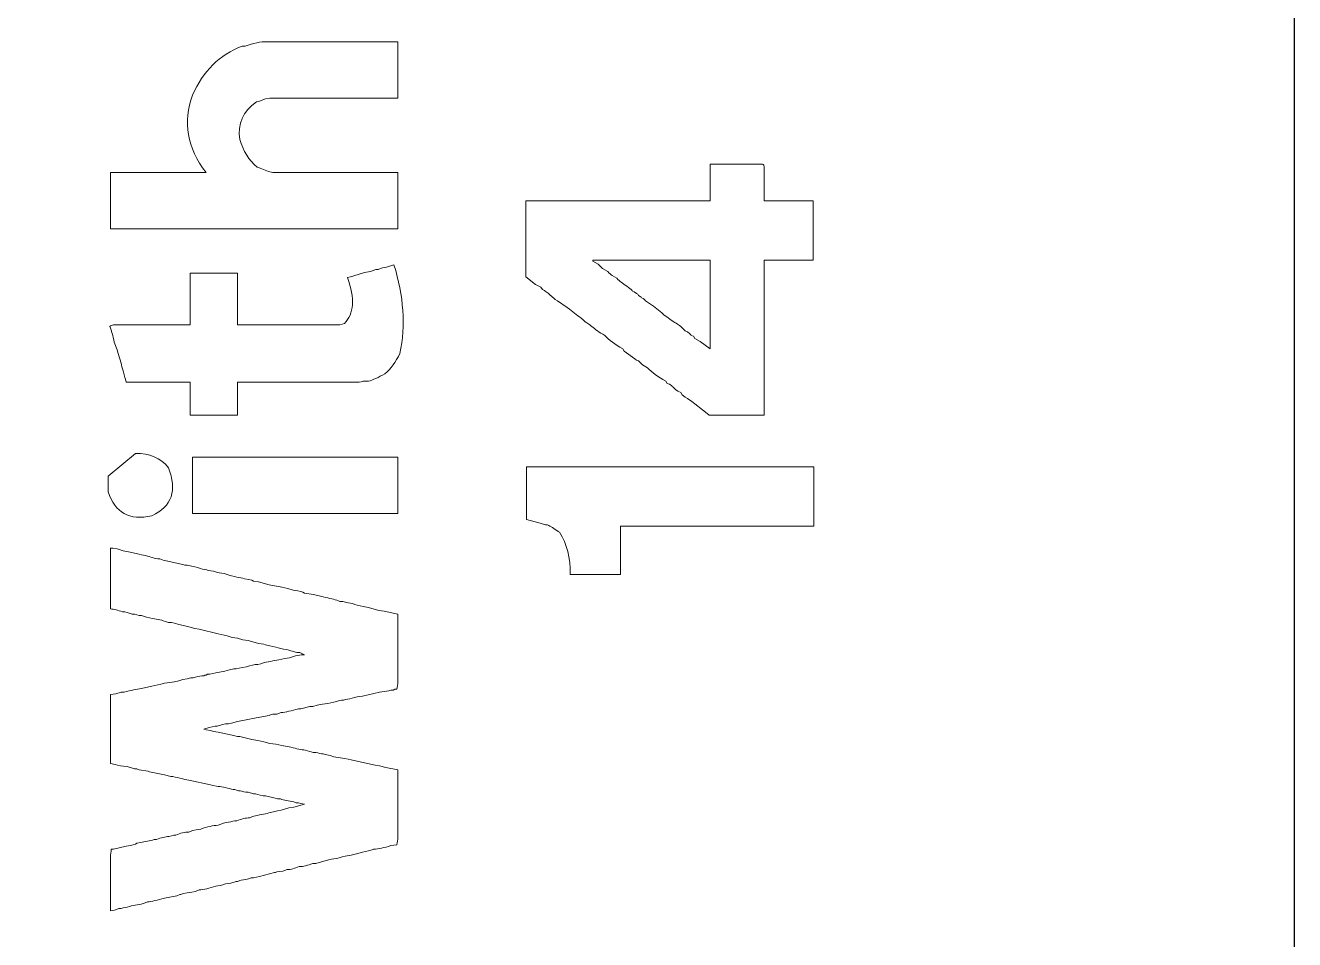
# Model space of a CAD drawing. Header units: millimetres. Extents: x 20 to 320, y 25 to 75.
# Drawn here: x 271.18 to 280, y 35.76 to 42.11 of the extents above; entities that cross this region are included whole.
import ezdxf

# ---------------------------------------------------------------- set-up
doc = ezdxf.new("R2010")
doc.units = ezdxf.units.MM
doc.layers.get('0').update_dxf_attribs({"lineweight": 25, "true_color": 0x000000})

msp = doc.modelspace()

# ---------------------------------------------------------------- linework, layer by layer
at = {"color": 1, "true_color": 0xff0000}
msp.add_line((280, 27.0871), (280, 68.4662), dxfattribs=at)
at = {"color": 3, "lineweight": 0, "true_color": 0x00ff00}
for p, q in [((272.6892, 41.9657), (272.7102, 41.9657)), ((272.8668, 41.997), (273.77, 41.997)), ((273.77, 41.997), (273.77, 41.9081)), ((273.77, 41.9081), (273.77, 41.8874)), ((273.77, 41.8874), (273.77, 41.8611)), ((273.77, 41.8611), (273.77, 41.7934)), ((273.77, 41.7934), (273.77, 41.7724)), ((273.77, 41.7724), (273.77, 41.6837)), ((273.77, 41.6837), (273.77, 41.6681)), ((273.77, 41.6681), (273.77, 41.6054)), ((272.8825, 41.6054), (272.8511, 41.6001)), ((272.9188, 41.6054), (272.8825, 41.6054)), ((272.9345, 41.6054), (272.9188, 41.6054)), ((272.9501, 41.6054), (272.9345, 41.6054)), ((272.9658, 41.6054), (272.9501, 41.6054)), ((273.0024, 41.6054), (272.9658, 41.6054)), ((273.0181, 41.6054), (273.0024, 41.6054)), ((273.0391, 41.6054), (273.0181, 41.6054)), ((273.0964, 41.6054), (273.0391, 41.6054)), ((273.1538, 41.6054), (273.0964, 41.6054)), ((273.1801, 41.6054), (273.1538, 41.6054)), ((273.1957, 41.6054), (273.1801, 41.6054)), ((273.2164, 41.6054), (273.1957, 41.6054)), ((273.2321, 41.6054), (273.2164, 41.6054)), ((273.2634, 41.6054), (273.2321, 41.6054)), ((273.368, 41.6054), (273.2634, 41.6054)), ((273.3837, 41.6054), (273.368, 41.6054)), ((273.415, 41.6054), (273.3837, 41.6054)), ((273.441, 41.6054), (273.415, 41.6054)), ((273.509, 41.6054), (273.441, 41.6054)), ((273.5247, 41.6054), (273.509, 41.6054)), ((273.5404, 41.6054), (273.5247, 41.6054)), ((273.7023, 41.6054), (273.5404, 41.6054)), ((273.718, 41.6054), (273.7023, 41.6054)), ((273.7336, 41.6054), (273.718, 41.6054)), ((273.77, 41.6054), (273.7336, 41.6054)), ((271.7753, 41.0255), (271.7753, 41.0882)), ((271.7753, 41.0882), (272.4385, 41.0882)), ((272.7935, 41.1248), (272.8145, 41.1195)), ((272.9031, 41.0882), (273.77, 41.0882)), ((273.77, 41.0882), (273.77, 40.9995)), ((275.9393, 41.0838), (275.9393, 41.1465)), ((275.9393, 41.1465), (276.3049, 41.1465)), ((275.9393, 41.0681), (275.9393, 41.0838)), ((276.3152, 41.1308), (276.3152, 41.0735)), ((271.7753, 41.0099), (271.7753, 41.0255)), ((271.7753, 40.9212), (271.7753, 41.0099)), ((273.77, 40.9995), (273.77, 40.9785)), ((275.9393, 40.9795), (275.9393, 41.0681)), ((276.3152, 41.0735), (276.3152, 41.0471)), ((276.3152, 41.0471), (276.3152, 41.0315)), ((276.3152, 41.0315), (276.3152, 41.0108)), ((276.3152, 41.0108), (276.3152, 40.9951)), ((276.3152, 40.9951), (276.3152, 40.8905)), ((271.7753, 40.9002), (271.7753, 40.9212)), ((273.77, 40.9785), (273.77, 40.9525)), ((273.77, 40.9525), (273.77, 40.8846)), ((275.9393, 40.9585), (275.9393, 40.9795)), ((275.9393, 40.8905), (275.9393, 40.9585)), ((271.7753, 40.8326), (271.7753, 40.9002)), ((271.7753, 40.8062), (271.7753, 40.8326)), ((273.77, 40.8846), (273.77, 40.8639)), ((273.77, 40.8639), (273.77, 40.7749)), ((274.6598, 40.8278), (274.6598, 40.8905)), ((274.6598, 40.8905), (275.9393, 40.8905)), ((274.6598, 40.8122), (274.6598, 40.8278)), ((276.3152, 40.8905), (276.6548, 40.8905)), ((276.6548, 40.8905), (276.6548, 40.8228)), ((276.6548, 40.8228), (276.6548, 40.8018)), ((271.7753, 40.7856), (271.7753, 40.8062)), ((271.7753, 40.6966), (271.7753, 40.7856)), ((273.77, 40.7749), (273.77, 40.7592)), ((273.77, 40.7592), (273.77, 40.6966)), ((274.6598, 40.7235), (274.6598, 40.8122)), ((276.6548, 40.8018), (276.6548, 40.7079)), ((271.838, 40.6966), (271.7753, 40.6966)), ((271.8536, 40.6966), (271.838, 40.6966)), ((271.9423, 40.6966), (271.8536, 40.6966)), ((271.9633, 40.6966), (271.9423, 40.6966)), ((271.9843, 40.6966), (271.9633, 40.6966)), ((272.005, 40.6966), (271.9843, 40.6966)), ((272.0259, 40.6966), (272.005, 40.6966)), ((272.0836, 40.6966), (272.0259, 40.6966)), ((272.1776, 40.6966), (272.0836, 40.6966)), ((272.1982, 40.6966), (272.1776, 40.6966)), ((272.2296, 40.6966), (272.1982, 40.6966)), ((272.2559, 40.6966), (272.2296, 40.6966)), ((272.2872, 40.6966), (272.2559, 40.6966)), ((272.3236, 40.6966), (272.2872, 40.6966)), ((272.3549, 40.6966), (272.3236, 40.6966)), ((272.3915, 40.6966), (272.3549, 40.6966)), ((272.5535, 40.6966), (272.3915, 40.6966)), ((272.5692, 40.6966), (272.5535, 40.6966)), ((272.5848, 40.6966), (272.5692, 40.6966)), ((272.6265, 40.6966), (272.5848, 40.6966)), ((272.6682, 40.6966), (272.6265, 40.6966)), ((272.7102, 40.6966), (272.6682, 40.6966)), ((272.7465, 40.6966), (272.7102, 40.6966)), ((272.8092, 40.6966), (272.7465, 40.6966)), ((272.8248, 40.6966), (272.8092, 40.6966)), ((272.9138, 40.6966), (272.8248, 40.6966)), ((272.9345, 40.6966), (272.9138, 40.6966)), ((273.0024, 40.6966), (272.9345, 40.6966)), ((273.0284, 40.6966), (273.0024, 40.6966)), ((273.0494, 40.6966), (273.0284, 40.6966)), ((273.1121, 40.6966), (273.0494, 40.6966)), ((273.1278, 40.6966), (273.1121, 40.6966)), ((273.2164, 40.6966), (273.1278, 40.6966)), ((273.2374, 40.6966), (273.2164, 40.6966)), ((273.3054, 40.6966), (273.2374, 40.6966)), ((273.3314, 40.6966), (273.3054, 40.6966)), ((273.3524, 40.6966), (273.3314, 40.6966)), ((273.3784, 40.6966), (273.3524, 40.6966)), ((273.3994, 40.6966), (273.3784, 40.6966)), ((273.5037, 40.6966), (273.3994, 40.6966)), ((273.5194, 40.6966), (273.5037, 40.6966)), ((273.5613, 40.6966), (273.5194, 40.6966)), ((273.603, 40.6966), (273.5613, 40.6966)), ((273.697, 40.6966), (273.603, 40.6966)), ((273.718, 40.6966), (273.697, 40.6966)), ((273.7336, 40.6966), (273.718, 40.6966)), ((273.7543, 40.6966), (273.7336, 40.6966)), ((273.77, 40.6966), (273.7543, 40.6966)), ((274.6598, 40.7025), (274.6598, 40.7235)), ((274.6598, 40.6349), (274.6598, 40.7025)), ((276.6548, 40.7079), (276.6548, 40.6869)), ((276.6548, 40.6869), (276.6548, 40.6662)), ((276.6548, 40.6662), (276.6548, 40.6452)), ((276.6548, 40.6452), (276.6548, 40.5565)), ((274.6598, 40.5409), (274.6598, 40.6349)), ((276.6548, 40.5565), (276.6548, 40.5409)), ((274.6598, 40.5252), (274.6598, 40.5409)), ((274.6598, 40.5042), (274.6598, 40.5252)), ((274.6598, 40.3999), (274.6598, 40.5042)), ((275.1874, 40.4782), (275.1247, 40.4782)), ((275.1247, 40.4782), (275.1247, 40.4729)), ((275.1247, 40.4729), (275.1247, 40.4782)), ((275.1247, 40.4782), (275.1247, 40.4729)), ((275.1247, 40.4729), (275.1614, 40.4519)), ((275.2031, 40.4782), (275.1874, 40.4782)), ((275.2917, 40.4782), (275.2031, 40.4782)), ((275.3127, 40.4782), (275.2917, 40.4782)), ((275.3807, 40.4782), (275.3127, 40.4782)), ((275.4747, 40.4782), (275.3807, 40.4782)), ((275.4903, 40.4782), (275.4747, 40.4782)), ((275.511, 40.4782), (275.4903, 40.4782)), ((275.532, 40.4782), (275.511, 40.4782)), ((275.6363, 40.4782), (275.532, 40.4782)), ((275.652, 40.4782), (275.6363, 40.4782)), ((275.673, 40.4782), (275.652, 40.4782)), ((275.6887, 40.4782), (275.673, 40.4782)), ((275.7147, 40.4782), (275.6887, 40.4782)), ((275.7303, 40.4782), (275.7147, 40.4782)), ((275.7513, 40.4782), (275.7303, 40.4782)), ((275.767, 40.4782), (275.7513, 40.4782)), ((275.7983, 40.4782), (275.767, 40.4782)), ((275.9026, 40.4782), (275.7983, 40.4782)), ((275.9393, 40.4782), (275.9026, 40.4782)), ((275.9393, 40.4156), (275.9393, 40.4782)), ((276.3779, 40.4782), (276.3152, 40.4782)), ((276.3152, 40.4782), (276.3152, 40.4362)), ((276.3935, 40.4782), (276.3779, 40.4782)), ((276.4825, 40.4782), (276.3935, 40.4782)), ((276.5032, 40.4782), (276.4825, 40.4782)), ((276.5712, 40.4782), (276.5032, 40.4782)), ((276.5972, 40.4782), (276.5712, 40.4782)), ((276.6548, 40.4782), (276.5972, 40.4782)), ((276.6548, 40.5409), (276.6548, 40.4782)), ((272.3289, 40.3526), (272.3289, 40.3889)), ((272.3289, 40.3889), (272.6578, 40.3889)), ((272.6578, 40.3889), (272.6578, 40.3683)), ((273.441, 40.3629), (273.5247, 40.3889)), ((273.5247, 40.3889), (273.5404, 40.3943)), ((273.5404, 40.3943), (273.582, 40.3996)), ((273.582, 40.3996), (273.6187, 40.4153)), ((273.6187, 40.4153), (273.6343, 40.4153)), ((273.6917, 40.4309), (273.744, 40.4466)), ((274.6598, 40.3842), (274.6598, 40.3999)), ((274.6598, 40.3632), (274.6598, 40.3842)), ((275.1614, 40.4519), (275.1927, 40.4206)), ((275.1927, 40.4206), (275.2291, 40.3999)), ((275.9393, 40.3999), (275.9393, 40.4156)), ((275.9393, 40.3109), (275.9393, 40.3999)), ((276.3152, 40.4362), (276.3152, 40.3632)), ((272.3289, 40.3106), (272.3289, 40.3526)), ((272.3289, 40.222), (272.3289, 40.3106)), ((272.6578, 40.3683), (272.6578, 40.3106)), ((272.6578, 40.3106), (272.6578, 40.2846)), ((273.4204, 40.3576), (273.441, 40.3629)), ((274.7278, 40.3109), (274.6598, 40.3632)), ((274.7645, 40.2903), (274.7278, 40.3109)), ((274.7748, 40.2746), (274.7645, 40.2903)), ((275.2604, 40.3736), (275.2917, 40.3529)), ((275.3231, 40.3266), (275.3494, 40.3059)), ((275.9393, 40.2903), (275.9393, 40.3109)), ((275.9393, 40.2693), (275.9393, 40.2903)), ((276.3152, 40.3632), (276.3152, 40.3476)), ((276.3152, 40.3476), (276.3152, 40.3216)), ((276.3152, 40.3216), (276.3152, 40.3059)), ((276.3152, 40.3059), (276.3152, 40.2849)), ((272.3289, 40.201), (272.3289, 40.222)), ((272.6578, 40.2846), (272.6578, 40.2166)), ((272.6578, 40.2166), (272.6578, 40.196)), ((274.7905, 40.2693), (274.7748, 40.2746)), ((274.8791, 40.1963), (274.8635, 40.2066)), ((275.4014, 40.2639), (275.412, 40.2589)), ((275.412, 40.2589), (275.4277, 40.2483)), ((275.4277, 40.2483), (275.438, 40.2433)), ((275.438, 40.2433), (275.4434, 40.2326)), ((275.4434, 40.2326), (275.4537, 40.2276)), ((275.464, 40.2169), (275.4747, 40.2119)), ((275.4747, 40.2119), (275.485, 40.2066)), ((275.485, 40.2066), (275.4903, 40.1963)), ((275.9393, 40.2483), (275.9393, 40.2693)), ((275.9393, 40.2276), (275.9393, 40.2483)), ((275.9393, 40.17), (275.9393, 40.2276)), ((276.3152, 40.2849), (276.3152, 40.2693)), ((276.3152, 40.2693), (276.3152, 40.1649)), ((272.3289, 40.1333), (272.3289, 40.201)), ((272.3289, 40.107), (272.3289, 40.1333)), ((272.6578, 40.196), (272.6578, 40.107)), ((274.9471, 40.1493), (274.8791, 40.1963)), ((274.9628, 40.1386), (274.9471, 40.1493)), ((275.0204, 40.0916), (274.9628, 40.1386)), ((275.4903, 40.1963), (275.5477, 40.1596)), ((275.5477, 40.1596), (275.558, 40.1493)), ((275.558, 40.1493), (275.605, 40.1126)), ((275.9393, 40.076), (275.9393, 40.17)), ((276.3152, 40.1649), (276.3152, 40.076)), ((271.7759, 40.0235), (271.7963, 40.0287)), ((271.7963, 40.0287), (272.3289, 40.0287)), ((272.3289, 40.0497), (272.3289, 40.107)), ((272.3289, 40.0287), (272.3289, 40.0497)), ((272.6578, 40.107), (272.6578, 40.0913)), ((272.6578, 40.0913), (272.6578, 40.0287)), ((272.6578, 40.0287), (273.368, 40.0287)), ((273.368, 40.0287), (273.3994, 40.0393)), ((275.0831, 40.0446), (275.0724, 40.05)), ((275.0987, 40.0343), (275.0831, 40.0446)), ((275.1194, 40.0186), (275.0987, 40.0343)), ((275.605, 40.1126), (275.6207, 40.097)), ((275.6207, 40.097), (275.647, 40.0813)), ((275.647, 40.0813), (275.6627, 40.0656)), ((275.9393, 40.0553), (275.9393, 40.076)), ((275.9393, 40.024), (275.9393, 40.0553)), ((276.3152, 40.076), (276.3152, 40.0603)), ((276.3152, 40.0603), (276.3152, 39.9976)), ((271.77, 40.0183), (271.7759, 40.0235)), ((275.7356, 40.0186), (275.767, 39.9873)), ((275.767, 39.9873), (275.7826, 39.982)), ((275.7826, 39.982), (275.7983, 39.9663)), ((275.8086, 39.956), (275.8243, 39.9507)), ((275.8243, 39.9507), (275.835, 39.935)), ((275.9393, 39.9976), (275.9393, 40.024)), ((275.9393, 39.9663), (275.9393, 39.9976)), ((275.9393, 39.9297), (275.9393, 39.9663)), ((276.3152, 39.9976), (276.3152, 39.9297)), ((271.8223, 39.8564), (271.8013, 39.9087)), ((271.8276, 39.8304), (271.8223, 39.8564)), ((275.344, 39.8463), (275.3337, 39.862)), ((275.835, 39.935), (275.8713, 39.914)), ((275.8713, 39.914), (275.9393, 39.862)), ((275.9393, 39.8983), (275.9393, 39.9297)), ((275.9393, 39.862), (275.9393, 39.8983)), ((276.3152, 39.9297), (276.3152, 39.909)), ((276.3152, 39.909), (276.3152, 39.82)), ((271.8483, 39.7624), (271.8276, 39.8304)), ((275.417, 39.794), (275.344, 39.8463)), ((275.4277, 39.7837), (275.417, 39.794)), ((275.4434, 39.7783), (275.4277, 39.7837)), ((275.4694, 39.7523), (275.4434, 39.7783)), ((276.3152, 39.82), (276.3152, 39.8044)), ((276.3152, 39.8044), (276.3152, 39.7417)), ((271.8746, 39.6631), (271.864, 39.7101)), ((275.506, 39.7314), (275.4694, 39.7523)), ((276.3152, 39.7417), (276.3152, 39.6844)), ((276.3152, 39.6844), (276.3152, 39.6584)), ((271.8796, 39.6527), (271.8746, 39.6631)), ((271.885, 39.6317), (271.8796, 39.6527)), ((271.9476, 39.6317), (271.885, 39.6317)), ((271.9633, 39.6317), (271.9476, 39.6317)), ((272.0523, 39.6317), (271.9633, 39.6317)), ((272.0729, 39.6317), (272.0523, 39.6317)), ((272.1306, 39.6317), (272.0729, 39.6317)), ((272.2192, 39.6317), (272.1306, 39.6317)), ((272.2402, 39.6317), (272.2192, 39.6317)), ((272.3289, 39.6317), (272.2402, 39.6317)), ((272.3289, 39.5954), (272.3289, 39.6317)), ((272.3289, 39.5534), (272.3289, 39.5954)), ((272.7205, 39.6317), (272.6578, 39.6317)), ((272.6578, 39.6317), (272.6578, 39.6111)), ((272.6578, 39.6111), (272.6578, 39.5901)), ((272.6578, 39.5901), (272.6578, 39.5691)), ((272.7362, 39.6317), (272.7205, 39.6317)), ((272.8248, 39.6317), (272.7362, 39.6317)), ((272.8458, 39.6317), (272.8248, 39.6317)), ((272.8668, 39.6317), (272.8458, 39.6317)), ((272.8875, 39.6317), (272.8668, 39.6317)), ((272.9815, 39.6317), (272.8875, 39.6317)), ((273.0024, 39.6317), (272.9815, 39.6317)), ((273.0704, 39.6317), (273.0024, 39.6317)), ((273.1331, 39.6317), (273.0704, 39.6317)), ((273.1487, 39.6317), (273.1331, 39.6317)), ((273.2374, 39.6317), (273.1487, 39.6317)), ((273.2584, 39.6317), (273.2374, 39.6317)), ((273.3261, 39.6317), (273.2584, 39.6317)), ((273.4204, 39.6317), (273.3261, 39.6317)), ((273.436, 39.6317), (273.4204, 39.6317)), ((273.4567, 39.6317), (273.436, 39.6317)), ((273.4777, 39.6317), (273.4567, 39.6317)), ((273.5664, 39.6371), (273.53, 39.6371)), ((275.6417, 39.6217), (275.6313, 39.6374)), ((275.6573, 39.6164), (275.6417, 39.6217)), ((275.673, 39.606), (275.6573, 39.6164)), ((275.699, 39.58), (275.6833, 39.5957)), ((276.3152, 39.6584), (276.3152, 39.5904)), ((276.3152, 39.5904), (276.3152, 39.5694)), ((272.3289, 39.4648), (272.3289, 39.5534)), ((272.6578, 39.5691), (272.6578, 39.4804)), ((275.7147, 39.5694), (275.699, 39.58)), ((275.7356, 39.5591), (275.7147, 39.5694)), ((275.746, 39.5434), (275.7356, 39.5591)), ((275.767, 39.5277), (275.746, 39.5434)), ((275.7826, 39.5174), (275.767, 39.5277)), ((275.814, 39.4964), (275.7826, 39.5174)), ((275.908, 39.4234), (275.814, 39.4964)), ((276.3152, 39.5694), (276.3152, 39.5537)), ((276.3152, 39.5537), (276.3152, 39.533)), ((276.3152, 39.533), (276.3152, 39.5174)), ((276.3152, 39.5174), (276.3152, 39.4964)), ((276.3152, 39.4964), (276.3152, 39.4024)), ((272.3289, 39.4438), (272.3289, 39.4648)), ((272.3289, 39.4231), (272.3289, 39.4438)), ((272.3289, 39.4021), (272.3289, 39.4231)), ((272.6578, 39.4804), (272.6578, 39.4648)), ((272.6578, 39.4648), (272.6578, 39.4021)), ((275.934, 39.4024), (275.908, 39.4234)), ((272.3915, 39.4021), (272.3289, 39.4021)), ((272.4072, 39.4021), (272.3915, 39.4021)), ((272.4959, 39.4021), (272.4072, 39.4021)), ((272.5169, 39.4021), (272.4959, 39.4021)), ((272.5848, 39.4021), (272.5169, 39.4021)), ((272.6108, 39.4021), (272.5848, 39.4021)), ((272.6318, 39.4021), (272.6108, 39.4021)), ((272.6578, 39.4021), (272.6318, 39.4021)), ((275.9446, 39.4024), (275.934, 39.4024)), ((275.934, 39.4024), (275.9393, 39.4024)), ((275.9393, 39.4024), (275.934, 39.4024)), ((275.9496, 39.4024), (275.9393, 39.4024)), ((275.9393, 39.4024), (275.9446, 39.4024)), ((275.9549, 39.4024), (275.9446, 39.4024)), ((275.9446, 39.4024), (275.9496, 39.4024)), ((275.9603, 39.4024), (275.9496, 39.4024)), ((275.9496, 39.4024), (275.9549, 39.4024)), ((275.9653, 39.4024), (275.9549, 39.4024)), ((275.9549, 39.4024), (275.9603, 39.4024)), ((275.9706, 39.4024), (275.9603, 39.4024)), ((275.9603, 39.4024), (275.9653, 39.4024)), ((275.9759, 39.4024), (275.9653, 39.4024)), ((275.9653, 39.4024), (275.9706, 39.4024)), ((275.9809, 39.4024), (275.9706, 39.4024)), ((275.9706, 39.4024), (275.9759, 39.4024)), ((275.9863, 39.4024), (275.9759, 39.4024)), ((275.9759, 39.4024), (275.9809, 39.4024)), ((275.9916, 39.4024), (275.9809, 39.4024)), ((275.9809, 39.4024), (275.9863, 39.4024)), ((275.9966, 39.4024), (275.9863, 39.4024)), ((275.9863, 39.4024), (275.9916, 39.4024)), ((276.0019, 39.4024), (275.9916, 39.4024)), ((275.9916, 39.4024), (275.9966, 39.4024)), ((276.0073, 39.4024), (275.9966, 39.4024)), ((275.9966, 39.4024), (276.0019, 39.4024)), ((276.0123, 39.4024), (276.0019, 39.4024)), ((276.0019, 39.4024), (276.0073, 39.4024)), ((276.0176, 39.4024), (276.0073, 39.4024)), ((276.0073, 39.4024), (276.0123, 39.4024)), ((276.0229, 39.4024), (276.0123, 39.4024)), ((276.0123, 39.4024), (276.0176, 39.4024)), ((276.0279, 39.4024), (276.0176, 39.4024)), ((276.0176, 39.4024), (276.0229, 39.4024)), ((276.0333, 39.4024), (276.0229, 39.4024)), ((276.0229, 39.4024), (276.0279, 39.4024)), ((276.0386, 39.4024), (276.0279, 39.4024)), ((276.0279, 39.4024), (276.0333, 39.4024)), ((276.0436, 39.4024), (276.0333, 39.4024)), ((276.0333, 39.4024), (276.0386, 39.4024)), ((276.0489, 39.4024), (276.0386, 39.4024)), ((276.0386, 39.4024), (276.0436, 39.4024)), ((276.0543, 39.4024), (276.0436, 39.4024)), ((276.0436, 39.4024), (276.0489, 39.4024)), ((276.0593, 39.4024), (276.0489, 39.4024)), ((276.0489, 39.4024), (276.0543, 39.4024)), ((276.0646, 39.4024), (276.0543, 39.4024)), ((276.0543, 39.4024), (276.0593, 39.4024)), ((276.0699, 39.4024), (276.0593, 39.4024)), ((276.0593, 39.4024), (276.0646, 39.4024)), ((276.0749, 39.4024), (276.0646, 39.4024)), ((276.0646, 39.4024), (276.0699, 39.4024)), ((276.0803, 39.4024), (276.0699, 39.4024)), ((276.0699, 39.4024), (276.0749, 39.4024)), ((276.0856, 39.4024), (276.0749, 39.4024)), ((276.0749, 39.4024), (276.0803, 39.4024)), ((276.0906, 39.4024), (276.0803, 39.4024)), ((276.0803, 39.4024), (276.0856, 39.4024)), ((276.0959, 39.4024), (276.0856, 39.4024)), ((276.0856, 39.4024), (276.0906, 39.4024)), ((276.1012, 39.4024), (276.0906, 39.4024)), ((276.0906, 39.4024), (276.0959, 39.4024)), ((276.1063, 39.4024), (276.0959, 39.4024)), ((276.0959, 39.4024), (276.1012, 39.4024)), ((276.1116, 39.4024), (276.1012, 39.4024)), ((276.1012, 39.4024), (276.1063, 39.4024)), ((276.1169, 39.4024), (276.1063, 39.4024)), ((276.1063, 39.4024), (276.1116, 39.4024)), ((276.1219, 39.4024), (276.1116, 39.4024)), ((276.1116, 39.4024), (276.1169, 39.4024)), ((276.1273, 39.4024), (276.1169, 39.4024)), ((276.1169, 39.4024), (276.1219, 39.4024)), ((276.1326, 39.4024), (276.1219, 39.4024)), ((276.1219, 39.4024), (276.1273, 39.4024)), ((276.1376, 39.4024), (276.1273, 39.4024)), ((276.1273, 39.4024), (276.1326, 39.4024)), ((276.1429, 39.4024), (276.1326, 39.4024)), ((276.1326, 39.4024), (276.1376, 39.4024)), ((276.1482, 39.4024), (276.1376, 39.4024)), ((276.1376, 39.4024), (276.1429, 39.4024)), ((276.1533, 39.4024), (276.1429, 39.4024)), ((276.1429, 39.4024), (276.1482, 39.4024)), ((276.1586, 39.4024), (276.1482, 39.4024)), ((276.1482, 39.4024), (276.1533, 39.4024)), ((276.1639, 39.4024), (276.1533, 39.4024)), ((276.1533, 39.4024), (276.1586, 39.4024)), ((276.1689, 39.4024), (276.1586, 39.4024)), ((276.1586, 39.4024), (276.1639, 39.4024)), ((276.1796, 39.4024), (276.1639, 39.4024)), ((276.1639, 39.4024), (276.1689, 39.4024)), ((276.1899, 39.4024), (276.1796, 39.4024)), ((276.2002, 39.4024), (276.1899, 39.4024)), ((276.2109, 39.4024), (276.2002, 39.4024)), ((276.2212, 39.4024), (276.2109, 39.4024)), ((276.2316, 39.4024), (276.2212, 39.4024)), ((276.2422, 39.4024), (276.2316, 39.4024)), ((276.2526, 39.4024), (276.2422, 39.4024)), ((276.2629, 39.4024), (276.2526, 39.4024)), ((276.2736, 39.4024), (276.2629, 39.4024)), ((276.2839, 39.4024), (276.2736, 39.4024)), ((276.2945, 39.4024), (276.2839, 39.4024)), ((276.3049, 39.4024), (276.2945, 39.4024)), ((276.3152, 39.4024), (276.3049, 39.4024)), ((271.7578, 38.9773), (271.9476, 39.1358)), ((272.3446, 39.0732), (272.3446, 39.1098)), ((272.3446, 39.1098), (273.77, 39.1098)), ((272.3446, 39.0315), (272.3446, 39.0732)), ((273.77, 39.1098), (273.77, 39.0368)), ((271.7597, 38.8695), (271.7578, 38.9773)), ((272.3446, 38.9428), (272.3446, 39.0315)), ((273.77, 39.0368), (273.77, 38.9792)), ((273.77, 38.9792), (273.77, 38.9532)), ((274.6652, 38.9798), (274.6652, 39.0424)), ((274.6652, 39.0424), (276.6598, 39.0424)), ((274.6652, 38.9641), (274.6652, 38.9798)), ((276.6598, 39.0424), (276.6598, 38.9745)), ((276.6598, 38.9745), (276.6598, 38.9535)), ((272.3446, 38.9218), (272.3446, 38.9428)), ((272.3446, 38.8539), (272.3446, 38.9218)), ((273.77, 38.9532), (273.77, 38.9375)), ((273.77, 38.9375), (273.77, 38.9165)), ((273.77, 38.9165), (273.77, 38.9008)), ((273.77, 38.9008), (273.77, 38.7965)), ((274.6652, 38.8752), (274.6652, 38.9641)), ((276.6598, 38.9535), (276.6598, 38.8595)), ((272.3446, 38.8279), (272.3446, 38.8539)), ((272.3446, 38.8069), (272.3446, 38.8279)), ((272.3446, 38.7182), (272.3446, 38.8069)), ((273.77, 38.7965), (273.77, 38.7809)), ((274.6652, 38.8545), (274.6652, 38.8752)), ((274.6652, 38.7865), (274.6652, 38.8545)), ((276.6598, 38.8595), (276.6598, 38.8388)), ((276.6598, 38.8388), (276.6598, 38.8178)), ((276.6598, 38.8178), (276.6598, 38.7968)), ((276.6598, 38.7968), (276.6598, 38.7082)), ((272.4072, 38.7182), (272.3446, 38.7182)), ((272.4229, 38.7182), (272.4072, 38.7182)), ((272.5115, 38.7182), (272.4229, 38.7182)), ((272.5325, 38.7182), (272.5115, 38.7182)), ((272.5535, 38.7182), (272.5325, 38.7182)), ((272.5742, 38.7182), (272.5535, 38.7182)), ((272.5952, 38.7182), (272.5742, 38.7182)), ((272.6525, 38.7182), (272.5952, 38.7182)), ((272.7465, 38.7182), (272.6525, 38.7182)), ((272.7675, 38.7182), (272.7465, 38.7182)), ((272.7988, 38.7182), (272.7675, 38.7182)), ((272.8248, 38.7182), (272.7988, 38.7182)), ((272.8561, 38.7182), (272.8248, 38.7182)), ((272.9451, 38.7182), (272.8561, 38.7182)), ((272.9764, 38.7182), (272.9451, 38.7182)), ((273.0128, 38.7182), (272.9764, 38.7182)), ((273.0441, 38.7182), (273.0128, 38.7182)), ((273.0808, 38.7182), (273.0441, 38.7182)), ((273.1121, 38.7182), (273.0808, 38.7182)), ((273.1487, 38.7182), (273.1121, 38.7182)), ((273.1851, 38.7182), (273.1487, 38.7182)), ((273.2477, 38.7182), (273.1851, 38.7182)), ((273.2634, 38.7182), (273.2477, 38.7182)), ((273.3524, 38.7182), (273.2634, 38.7182)), ((273.3731, 38.7182), (273.3524, 38.7182)), ((273.441, 38.7182), (273.3731, 38.7182)), ((273.4674, 38.7182), (273.441, 38.7182)), ((273.488, 38.7182), (273.4674, 38.7182)), ((273.5144, 38.7182), (273.488, 38.7182)), ((273.535, 38.7182), (273.5144, 38.7182)), ((273.5717, 38.7182), (273.535, 38.7182)), ((273.676, 38.7182), (273.5717, 38.7182)), ((273.6917, 38.7182), (273.676, 38.7182)), ((273.7127, 38.7182), (273.6917, 38.7182)), ((273.7283, 38.7182), (273.7127, 38.7182)), ((273.7543, 38.7182), (273.7283, 38.7182)), ((273.77, 38.7182), (273.7543, 38.7182)), ((273.77, 38.7809), (273.77, 38.7182)), ((274.6652, 38.6925), (274.6652, 38.7865)), ((276.6598, 38.7082), (276.6598, 38.6925)), ((274.6652, 38.6768), (274.6652, 38.6925)), ((274.7591, 38.6505), (274.6652, 38.6768)), ((274.7958, 38.6402), (274.7591, 38.6505)), ((274.8115, 38.6402), (274.7958, 38.6402)), ((275.3807, 38.6299), (275.318, 38.6299)), ((275.318, 38.6299), (275.318, 38.5409)), ((275.3964, 38.6299), (275.3807, 38.6299)), ((275.485, 38.6299), (275.3964, 38.6299)), ((275.506, 38.6299), (275.485, 38.6299)), ((275.5737, 38.6299), (275.506, 38.6299)), ((275.6677, 38.6299), (275.5737, 38.6299)), ((275.6833, 38.6299), (275.6677, 38.6299)), ((275.7043, 38.6299), (275.6833, 38.6299)), ((275.8086, 38.6299), (275.7043, 38.6299)), ((275.8243, 38.6299), (275.8086, 38.6299)), ((275.8453, 38.6299), (275.8243, 38.6299)), ((275.908, 38.6299), (275.8453, 38.6299)), ((275.9236, 38.6299), (275.908, 38.6299)), ((276.0123, 38.6299), (275.9236, 38.6299)), ((276.1169, 38.6299), (276.0123, 38.6299)), ((276.1326, 38.6299), (276.1169, 38.6299)), ((276.1533, 38.6299), (276.1326, 38.6299)), ((276.1689, 38.6299), (276.1533, 38.6299)), ((276.1952, 38.6299), (276.1689, 38.6299)), ((276.2109, 38.6299), (276.1952, 38.6299)), ((276.2839, 38.6299), (276.2109, 38.6299)), ((276.3259, 38.6299), (276.2839, 38.6299)), ((276.4302, 38.6299), (276.3259, 38.6299)), ((276.4459, 38.6299), (276.4302, 38.6299)), ((276.4668, 38.6299), (276.4459, 38.6299)), ((276.4825, 38.6299), (276.4668, 38.6299)), ((276.5085, 38.6299), (276.4825, 38.6299)), ((276.5242, 38.6299), (276.5085, 38.6299)), ((276.5922, 38.6299), (276.5242, 38.6299)), ((276.6078, 38.6299), (276.5922, 38.6299)), ((276.6235, 38.6299), (276.6078, 38.6299)), ((276.6598, 38.6299), (276.6235, 38.6299)), ((276.6598, 38.6925), (276.6598, 38.6299)), ((274.8948, 38.5879), (274.8845, 38.5932)), ((275.318, 38.5409), (275.318, 38.4835)), ((271.7753, 38.4159), (271.7753, 38.4785)), ((271.7753, 38.4785), (271.791, 38.4785)), ((271.791, 38.4785), (271.8223, 38.4735)), ((271.8223, 38.4735), (271.864, 38.4579)), ((271.864, 38.4579), (271.9006, 38.4525)), ((271.9006, 38.4525), (271.9736, 38.4369)), ((275.318, 38.4835), (275.318, 38.4626)), ((275.318, 38.4626), (275.318, 38.3739)), ((271.7753, 38.4002), (271.7753, 38.4159)), ((271.7753, 38.3116), (271.7753, 38.4002)), ((271.9736, 38.4369), (271.9893, 38.4315)), ((272.1409, 38.3952), (272.2766, 38.3639)), ((272.2766, 38.3639), (272.2922, 38.3586)), ((272.2922, 38.3586), (272.3079, 38.3586)), ((272.3079, 38.3586), (272.3392, 38.3532)), ((272.3392, 38.3532), (272.3812, 38.3429)), ((275.318, 38.3739), (275.318, 38.3582)), ((275.318, 38.3582), (275.318, 38.2956)), ((271.7753, 38.2906), (271.7753, 38.3116)), ((271.7753, 38.2699), (271.7753, 38.2906)), ((271.7753, 38.2489), (271.7753, 38.2699)), ((272.4439, 38.3272), (272.4542, 38.3219)), ((272.4542, 38.3219), (272.4909, 38.3169)), ((272.6162, 38.2856), (272.6368, 38.2802)), ((272.6368, 38.2802), (272.6525, 38.2749)), ((272.7048, 38.2646), (272.7362, 38.2592)), ((275.0308, 38.2956), (274.9681, 38.2956)), ((275.0464, 38.2956), (275.0308, 38.2956)), ((275.1351, 38.2956), (275.0464, 38.2956)), ((275.1561, 38.2956), (275.1351, 38.2956)), ((275.2241, 38.2956), (275.1561, 38.2956)), ((275.2501, 38.2956), (275.2241, 38.2956)), ((275.271, 38.2956), (275.2501, 38.2956)), ((275.297, 38.2956), (275.271, 38.2956)), ((275.318, 38.2956), (275.297, 38.2956)), ((271.7753, 38.2279), (271.7753, 38.2489)), ((271.7753, 38.1706), (271.7753, 38.2279)), ((272.7362, 38.2592), (272.7571, 38.2542)), ((272.7571, 38.2542), (272.7675, 38.2489)), ((272.7675, 38.2489), (272.8041, 38.2436)), ((272.8041, 38.2436), (272.8771, 38.2229)), ((272.8771, 38.2229), (272.9658, 38.2072)), ((272.9658, 38.2072), (273.0078, 38.1966)), ((273.0078, 38.1966), (273.0441, 38.1862)), ((273.0441, 38.1862), (273.0754, 38.1809)), ((273.0754, 38.1809), (273.0964, 38.1759)), ((273.0964, 38.1759), (273.1121, 38.1706)), ((271.7753, 38.0766), (271.7753, 38.1706)), ((273.1121, 38.1706), (273.1224, 38.1653)), ((273.1224, 38.1653), (273.1851, 38.1549)), ((273.1851, 38.1549), (273.2531, 38.1393)), ((273.2531, 38.1393), (273.2687, 38.1339)), ((273.368, 38.1079), (273.389, 38.1079)), ((273.4567, 38.0923), (273.4724, 38.0869)), ((273.4724, 38.0869), (273.488, 38.0819)), ((271.7753, 38.0556), (271.7753, 38.0766)), ((271.8746, 38.0349), (271.859, 38.0349)), ((271.8903, 38.0296), (271.8746, 38.0349)), ((271.9266, 38.0193), (271.8903, 38.0296)), ((271.9423, 38.0193), (271.9266, 38.0193)), ((271.958, 38.0139), (271.9423, 38.0193)), ((271.9736, 38.0086), (271.958, 38.0139)), ((271.9893, 38.0086), (271.9736, 38.0086)), ((272.0259, 37.9983), (271.9893, 38.0086)), ((272.0679, 37.9879), (272.0259, 37.9983)), ((273.488, 38.0819), (273.53, 38.0713)), ((273.53, 38.0713), (273.5664, 38.0663)), ((273.5664, 38.0663), (273.6397, 38.0453)), ((273.6397, 38.0453), (273.676, 38.0399)), ((273.676, 38.0399), (273.77, 38.0193)), ((273.77, 38.0193), (273.77, 37.9879)), ((272.1306, 37.9773), (272.0679, 37.9879)), ((272.1409, 37.9723), (272.1306, 37.9773)), ((272.1566, 37.9669), (272.1409, 37.9723)), ((272.1776, 37.9616), (272.1566, 37.9669)), ((272.1982, 37.9616), (272.1776, 37.9616)), ((272.2192, 37.9566), (272.1982, 37.9616)), ((272.2506, 37.946), (272.2192, 37.9566)), ((272.2819, 37.9409), (272.2506, 37.946)), ((272.3185, 37.9303), (272.2819, 37.9409)), ((272.3602, 37.92), (272.3185, 37.9303)), ((272.3915, 37.9146), (272.3602, 37.92)), ((272.5222, 37.8833), (272.3915, 37.9146)), ((273.77, 37.9879), (273.77, 37.9723)), ((273.77, 37.9723), (273.77, 37.8676)), ((272.5639, 37.873), (272.5222, 37.8833)), ((272.5848, 37.8676), (272.5639, 37.873)), ((272.6212, 37.8573), (272.5848, 37.8676)), ((272.6578, 37.852), (272.6212, 37.8573)), ((272.6945, 37.8416), (272.6578, 37.852)), ((272.7308, 37.8363), (272.6945, 37.8416)), ((272.8041, 37.8156), (272.7308, 37.8363)), ((273.77, 37.8676), (273.77, 37.8416)), ((273.77, 37.8416), (273.77, 37.826)), ((273.77, 37.826), (273.77, 37.7997)), ((272.8405, 37.8103), (272.8041, 37.8156)), ((272.8511, 37.805), (272.8405, 37.8103)), ((272.8825, 37.7997), (272.8511, 37.805)), ((272.9241, 37.7893), (272.8825, 37.7997)), ((273.0128, 37.7683), (272.9971, 37.7737)), ((273.0284, 37.7633), (273.0128, 37.7683)), ((273.0704, 37.7527), (273.0284, 37.7633)), ((273.0911, 37.7527), (273.0704, 37.7527)), ((273.1224, 37.737), (273.0911, 37.7527)), ((273.77, 37.7997), (273.77, 37.779)), ((273.77, 37.779), (273.77, 37.7633)), ((273.77, 37.7633), (273.77, 37.737)), ((273.77, 37.737), (273.77, 37.711)), ((272.6475, 37.638), (272.6892, 37.6483)), ((272.6892, 37.6483), (272.7205, 37.6537)), ((272.7988, 37.6693), (272.8198, 37.6743)), ((272.8875, 37.69), (272.9031, 37.6953)), ((272.9031, 37.6953), (272.9451, 37.7007)), ((272.9451, 37.7007), (272.9868, 37.711)), ((272.9868, 37.711), (273.0181, 37.7163)), ((273.77, 37.711), (273.77, 37.6953)), ((273.77, 37.6953), (273.77, 37.6327)), ((272.2506, 37.5544), (272.2766, 37.5647)), ((272.2766, 37.5647), (272.3079, 37.57)), ((272.3079, 37.57), (272.3342, 37.5753)), ((272.3342, 37.5753), (272.3499, 37.5753)), ((272.4385, 37.596), (272.4489, 37.6013)), ((272.4489, 37.6013), (272.4645, 37.6013)), ((272.4645, 37.6013), (272.5065, 37.6117)), ((272.5065, 37.6117), (272.5692, 37.6223)), ((272.5692, 37.6223), (272.6005, 37.6327)), ((272.6005, 37.6327), (272.6318, 37.638)), ((272.6318, 37.638), (272.6475, 37.638)), ((273.77, 37.6327), (273.77, 37.617)), ((271.812, 37.4657), (271.8483, 37.476)), ((271.8483, 37.476), (271.8693, 37.476)), ((271.9893, 37.502), (272.0626, 37.5177)), ((272.0626, 37.5177), (272.1253, 37.5334)), ((272.1253, 37.5334), (272.1513, 37.5387)), ((272.1513, 37.5387), (272.1879, 37.544)), ((272.1879, 37.544), (272.2192, 37.549)), ((272.2192, 37.549), (272.2506, 37.5544)), ((273.6447, 37.476), (273.5247, 37.45)), ((273.7073, 37.4864), (273.6447, 37.476)), ((273.723, 37.4917), (273.7073, 37.4864)), ((273.7387, 37.4917), (273.723, 37.4917)), ((273.7493, 37.497), (273.7387, 37.4917)), ((273.765, 37.497), (273.7493, 37.497)), ((271.7753, 37.4604), (271.812, 37.4657)), ((271.7753, 37.3977), (271.7753, 37.4604)), ((271.7753, 37.382), (271.7753, 37.3977)), ((271.7753, 37.2934), (271.7753, 37.382)), ((273.2114, 37.3874), (273.1801, 37.3767)), ((273.2477, 37.3924), (273.2114, 37.3874)), ((273.2844, 37.3977), (273.2477, 37.3924)), ((273.3261, 37.4081), (273.2844, 37.3977)), ((273.368, 37.4187), (273.3261, 37.4081)), ((273.5247, 37.45), (273.488, 37.4447)), ((271.7753, 37.2724), (271.7753, 37.2934)), ((272.7622, 37.2934), (272.7415, 37.2881)), ((272.8771, 37.3141), (272.7622, 37.2934)), ((272.8875, 37.3194), (272.8771, 37.3141)), ((272.9295, 37.3247), (272.9031, 37.3247)), ((272.9608, 37.3351), (272.9295, 37.3247)), ((273.0964, 37.3611), (273.0808, 37.3611)), ((273.1591, 37.3767), (273.0964, 37.3611)), ((273.1801, 37.3767), (273.1591, 37.3767)), ((271.7753, 37.2514), (271.7753, 37.2724)), ((271.7753, 37.2307), (271.7753, 37.2514)), ((271.7753, 37.2097), (271.7753, 37.2307)), ((271.7753, 37.1524), (271.7753, 37.2097)), ((272.4595, 37.2307), (272.4229, 37.2201)), ((272.4229, 37.2201), (272.4385, 37.2151)), ((272.4385, 37.2151), (272.4699, 37.2097)), ((272.5012, 37.2411), (272.4595, 37.2307)), ((272.4699, 37.2097), (272.4909, 37.2044)), ((272.4909, 37.2044), (272.5222, 37.1994)), ((272.5169, 37.2411), (272.5012, 37.2411)), ((272.5535, 37.2514), (272.5169, 37.2411)), ((272.5742, 37.2567), (272.5535, 37.2514)), ((272.5952, 37.2567), (272.5742, 37.2567)), ((272.6162, 37.2621), (272.5952, 37.2567)), ((272.6578, 37.2724), (272.6162, 37.2621)), ((272.7415, 37.2881), (272.6578, 37.2724)), ((271.7753, 37.0584), (271.7753, 37.1524)), ((272.5222, 37.1994), (272.6212, 37.1784)), ((272.6212, 37.1784), (272.6578, 37.1681)), ((272.6578, 37.1681), (272.6735, 37.1681)), ((272.6735, 37.1681), (272.7571, 37.1471)), ((272.7571, 37.1471), (272.7988, 37.1418)), ((272.7988, 37.1418), (272.8405, 37.1314)), ((272.8405, 37.1314), (272.8825, 37.1211)), ((272.8825, 37.1211), (272.9241, 37.1158)), ((271.7753, 37.0374), (271.7753, 37.0584)), ((271.7753, 37.0061), (271.7753, 37.0374)), ((272.9241, 37.1158), (272.9658, 37.1054)), ((272.9658, 37.1054), (273.0284, 37.0948)), ((273.1278, 37.0741), (273.1591, 37.0634)), ((273.1591, 37.0634), (273.1851, 37.0584)), ((273.1851, 37.0584), (273.2008, 37.0584)), ((273.3001, 37.0374), (273.3261, 37.0271)), ((271.7753, 36.9801), (271.7753, 37.0061)), ((271.8066, 36.9748), (271.7753, 36.9801)), ((271.9423, 36.9435), (271.8903, 36.9591)), ((271.958, 36.9435), (271.9423, 36.9435)), ((271.9736, 36.9381), (271.958, 36.9435)), ((273.3261, 37.0271), (273.3994, 37.0164)), ((273.3994, 37.0164), (273.4254, 37.0114)), ((273.4254, 37.0114), (273.4464, 37.0061)), ((273.4464, 37.0061), (273.5404, 36.9851)), ((273.5404, 36.9851), (273.6133, 36.9695)), ((273.6133, 36.9695), (273.6447, 36.9644)), ((273.6447, 36.9644), (273.6867, 36.9538)), ((273.6867, 36.9538), (273.77, 36.9381)), ((272.0363, 36.9278), (271.9736, 36.9381)), ((272.0469, 36.9225), (272.0363, 36.9278)), ((272.1513, 36.9018), (272.0469, 36.9225)), ((272.1932, 36.8911), (272.1513, 36.9018)), ((272.2089, 36.8911), (272.1932, 36.8911)), ((272.2922, 36.8705), (272.2766, 36.8755)), ((272.3185, 36.8651), (272.2922, 36.8705)), ((272.4699, 36.8338), (272.3185, 36.8651)), ((273.77, 36.9381), (273.77, 36.9068)), ((273.77, 36.9068), (273.77, 36.8911)), ((273.77, 36.8911), (273.77, 36.7868)), ((272.4855, 36.8285), (272.4699, 36.8338)), ((272.5115, 36.8235), (272.4855, 36.8285)), ((272.7308, 36.7815), (272.7152, 36.7815)), ((272.7675, 36.7711), (272.7308, 36.7815)), ((272.7831, 36.7711), (272.7675, 36.7711)), ((272.7988, 36.7658), (272.7831, 36.7711)), ((272.8145, 36.7608), (272.7988, 36.7658)), ((273.77, 36.7868), (273.77, 36.7608)), ((272.8355, 36.7555), (272.8145, 36.7608)), ((272.8511, 36.7555), (272.8355, 36.7555)), ((272.9188, 36.7398), (272.8511, 36.7555)), ((272.9345, 36.7345), (272.9188, 36.7398)), ((272.9555, 36.7345), (272.9345, 36.7345)), ((273.0128, 36.6718), (273.0494, 36.6772)), ((273.0651, 36.7085), (273.0494, 36.7138)), ((273.0494, 36.6772), (273.1224, 36.6982)), ((273.0808, 36.7085), (273.0651, 36.7085)), ((273.0964, 36.7032), (273.0808, 36.7085)), ((273.1224, 36.6982), (273.0964, 36.7032)), ((273.77, 36.7608), (273.77, 36.7451)), ((273.77, 36.7451), (273.77, 36.7188)), ((273.77, 36.7188), (273.77, 36.6982)), ((273.77, 36.6982), (273.77, 36.6825)), ((273.77, 36.6825), (273.77, 36.6562)), ((272.9345, 36.6512), (272.9608, 36.6562)), ((272.9608, 36.6562), (273.0128, 36.6718)), ((273.77, 36.6562), (273.77, 36.6302)), ((273.77, 36.6302), (273.77, 36.6145)), ((273.77, 36.6145), (273.77, 36.5518)), ((272.3185, 36.5049), (272.3446, 36.5152)), ((272.3446, 36.5152), (272.3706, 36.5205)), ((272.3706, 36.5205), (272.4019, 36.5258)), ((273.77, 36.5518), (273.77, 36.5362)), ((271.885, 36.4055), (271.9163, 36.4109)), ((271.932, 36.4159), (271.9476, 36.4212)), ((271.9476, 36.4212), (271.958, 36.4265)), ((271.958, 36.4265), (271.9843, 36.4315)), ((271.9843, 36.4315), (272.0679, 36.4472)), ((272.0679, 36.4472), (272.0783, 36.4525)), ((272.0783, 36.4525), (272.0939, 36.4525)), ((272.1826, 36.4735), (272.2139, 36.4839)), ((272.2139, 36.4839), (272.2296, 36.4839)), ((273.765, 36.4159), (273.723, 36.4109)), ((271.7806, 36.3846), (271.7963, 36.3846)), ((271.7963, 36.3846), (271.885, 36.4055)), ((273.4047, 36.3376), (273.3837, 36.3326)), ((273.4464, 36.3429), (273.4047, 36.3376)), ((273.483, 36.3532), (273.4464, 36.3429)), ((273.5247, 36.3639), (273.483, 36.3532)), ((273.5664, 36.3742), (273.5247, 36.3639)), ((271.7753, 36.2489), (271.7753, 36.2646)), ((271.7753, 36.1862), (271.7753, 36.2489)), ((273.0024, 36.2436), (272.9711, 36.2332)), ((273.2008, 36.2856), (273.1801, 36.2856)), ((273.2897, 36.3116), (273.2008, 36.2856)), ((273.3104, 36.3169), (273.2897, 36.3116)), ((271.7753, 36.1706), (271.7753, 36.1862)), ((271.7753, 36.1446), (271.7753, 36.1706)), ((272.6108, 36.1496), (272.5742, 36.1446)), ((272.6475, 36.1602), (272.6108, 36.1496)), ((272.7675, 36.1862), (272.7518, 36.1862)), ((272.8092, 36.1966), (272.7675, 36.1862)), ((272.9138, 36.2229), (272.8092, 36.1966)), ((272.9711, 36.2332), (272.9295, 36.2279)), ((271.7753, 36.1183), (271.7753, 36.1446)), ((271.7753, 36.1026), (271.7753, 36.1183)), ((271.7753, 36.0819), (271.7753, 36.1026)), ((271.7753, 36.0556), (271.7753, 36.0819)), ((272.2349, 36.0609), (272.1513, 36.0453)), ((272.2559, 36.0713), (272.2349, 36.0609)), ((272.3079, 36.0819), (272.2819, 36.0766)), ((272.3392, 36.0869), (272.3079, 36.0819)), ((272.3655, 36.0923), (272.3392, 36.0869)), ((272.3915, 36.1026), (272.3655, 36.0923)), ((271.7753, 36.0399), (271.7753, 36.0556)), ((271.7753, 36.0139), (271.7753, 36.0399)), ((271.7753, 35.9826), (271.7753, 36.0139)), ((271.7753, 35.9566), (271.7753, 35.9826)), ((271.8483, 35.9723), (271.8326, 35.9723)), ((271.864, 35.9773), (271.8483, 35.9723))]:
    msp.add_line(p, q, dxfattribs=at)
at = {"color": 1, "true_color": 0xff0000}
msp.add_arc((290, 50), 25, 194.83511, 246.42182, dxfattribs=at)
at = {"color": 3, "lineweight": 0, "true_color": 0x00ff00}
for points in [[(272.3446, 41.6261), (272.4177, 41.7932), (272.5325, 41.9064), (272.6892, 41.9657)], [(272.7102, 41.9657), (272.7657, 41.9874), (272.8179, 41.9979), (272.8668, 41.997)], [(272.4385, 41.0882), (272.3063, 41.2607), (272.275, 41.44), (272.3446, 41.6261)], [(272.7885, 41.5791), (272.6953, 41.5121), (272.657, 41.4251), (272.6735, 41.3181)], [(272.8511, 41.6001), (272.8275, 41.5888), (272.8066, 41.5818), (272.7885, 41.5791)], [(272.6735, 41.3181), (272.6969, 41.2381), (272.7369, 41.1737), (272.7935, 41.1248)], [(272.8145, 41.1195), (272.8466, 41.103), (272.8762, 41.0926), (272.9031, 41.0882)], [(276.3049, 41.1465), (276.3109, 41.1429), (276.3144, 41.1377), (276.3152, 41.1308)], [(273.6343, 40.4153), (273.6561, 40.423), (273.6752, 40.4282), (273.6917, 40.4309)], [(273.744, 40.4466), (273.8119, 40.2298), (273.8258, 40.0244), (273.7857, 39.8304)], [(275.2291, 40.3999), (275.2403, 40.3876), (275.2508, 40.3788), (275.2604, 40.3736)], [(273.3994, 40.0393), (273.4673, 40.1062), (273.4743, 40.2122), (273.4204, 40.3576)], [(275.2917, 40.3529), (275.303, 40.3406), (275.3134, 40.3318), (275.3231, 40.3266)], [(275.3494, 40.3059), (275.3659, 40.2944), (275.3798, 40.284), (275.391, 40.2746)], [(274.8008, 40.2589), (274.7948, 40.2623), (274.7913, 40.2657), (274.7905, 40.2693)], [(274.8635, 40.2066), (274.8392, 40.2292), (274.8184, 40.2466), (274.8008, 40.2589)], [(275.391, 40.2746), (275.3971, 40.271), (275.4005, 40.2675), (275.4014, 40.2639)], [(275.4537, 40.2276), (275.4597, 40.224), (275.4632, 40.2205), (275.464, 40.2169)], [(275.0724, 40.05), (275.0524, 40.0692), (275.035, 40.0831), (275.0204, 40.0916)], [(275.6627, 40.0656), (275.6931, 40.0483), (275.7175, 40.0326), (275.7356, 40.0186)], [(271.8013, 39.9087), (271.7928, 39.953), (271.7823, 39.9895), (271.77, 40.0183)], [(275.2084, 39.956), (275.1708, 39.9769), (275.1411, 39.9978), (275.1194, 40.0186)], [(275.3337, 39.862), (275.2788, 39.8933), (275.237, 39.9247), (275.2084, 39.956)], [(275.7983, 39.9663), (275.8044, 39.9628), (275.8078, 39.9593), (275.8086, 39.956)], [(271.864, 39.7101), (271.8554, 39.7301), (271.8502, 39.7475), (271.8483, 39.7624)], [(273.7857, 39.8304), (273.7562, 39.771), (273.7214, 39.724), (273.6813, 39.6894)], [(273.6813, 39.6894), (273.636, 39.6641), (273.5977, 39.6467), (273.5664, 39.6371)], [(275.6313, 39.6374), (275.5764, 39.6687), (275.5346, 39.7), (275.506, 39.7314)], [(273.53, 39.6371), (273.5108, 39.631), (273.4934, 39.6292), (273.4777, 39.6317)], [(275.6833, 39.5957), (275.6773, 39.599), (275.6738, 39.6025), (275.673, 39.606)], [(271.9476, 39.1358), (272.046, 39.1385), (272.1226, 39.1055), (272.1776, 39.0368)], [(272.1776, 39.0368), (272.2402, 38.8793), (272.2019, 38.7679), (272.0626, 38.7025)], [(272.0626, 38.7025), (271.906, 38.6677), (271.805, 38.7233), (271.7597, 38.8695)], [(274.8845, 38.5932), (274.8567, 38.6141), (274.8323, 38.6297), (274.8115, 38.6402)], [(274.9681, 38.2956), (274.9706, 38.4088), (274.9462, 38.5062), (274.8948, 38.5879)], [(271.9893, 38.4315), (272.0294, 38.4238), (272.0625, 38.4152), (272.0886, 38.4055)], [(272.0886, 38.4055), (272.1086, 38.4047), (272.1261, 38.4013), (272.1409, 38.3952)], [(272.3812, 38.3429), (272.4054, 38.3341), (272.4263, 38.3289), (272.4439, 38.3272)], [(272.4909, 38.3169), (272.5195, 38.3081), (272.5438, 38.3029), (272.5639, 38.3012)], [(272.5639, 38.3012), (272.5839, 38.2933), (272.6013, 38.2881), (272.6162, 38.2856)], [(272.6525, 38.2749), (272.6726, 38.2741), (272.69, 38.2706), (272.7048, 38.2646)], [(273.2687, 38.1339), (273.3097, 38.127), (273.3428, 38.1184), (273.368, 38.1079)], [(273.389, 38.1079), (273.4151, 38.0992), (273.4377, 38.0939), (273.4567, 38.0923)], [(271.859, 38.0349), (271.8268, 38.047), (271.7989, 38.0539), (271.7753, 38.0556)], [(272.9971, 37.7737), (272.9685, 37.7772), (272.9442, 37.7824), (272.9241, 37.7893)], [(273.0181, 37.7163), (273.0582, 37.7301), (273.093, 37.737), (273.1224, 37.737)], [(272.7205, 37.6537), (272.7483, 37.6641), (272.7744, 37.6693), (272.7988, 37.6693)], [(272.8198, 37.6743), (272.8459, 37.6839), (272.8685, 37.6892), (272.8875, 37.69)], [(272.3499, 37.5753), (272.3551, 37.5787), (272.3603, 37.5804), (272.3655, 37.5804)], [(272.3655, 37.5804), (272.3864, 37.5875), (272.4055, 37.591), (272.4229, 37.591)], [(272.4229, 37.591), (272.4281, 37.5944), (272.4333, 37.596), (272.4385, 37.596)], [(273.77, 37.617), (273.7727, 37.57), (273.771, 37.53), (273.765, 37.497)], [(271.8693, 37.476), (271.9171, 37.4892), (271.9571, 37.4979), (271.9893, 37.502)], [(273.488, 37.4447), (273.4402, 37.4307), (273.4002, 37.422), (273.368, 37.4187)], [(272.9031, 37.3247), (272.8979, 37.3212), (272.8927, 37.3194), (272.8875, 37.3194)], [(273.0808, 37.3611), (273.0329, 37.3464), (272.9929, 37.3378), (272.9608, 37.3351)], [(273.0284, 37.0948), (273.0677, 37.0827), (273.1008, 37.0758), (273.1278, 37.0741)], [(273.2008, 37.0584), (273.2208, 37.0522), (273.2382, 37.0486), (273.2531, 37.0478)], [(273.2531, 37.0478), (273.2704, 37.0417), (273.2861, 37.0383), (273.3001, 37.0374)], [(271.8903, 36.9591), (271.8571, 36.9627), (271.8292, 36.9679), (271.8066, 36.9748)], [(272.2766, 36.8755), (272.2496, 36.8799), (272.2271, 36.8851), (272.2089, 36.8911)], [(272.6162, 36.8025), (272.5752, 36.8138), (272.5404, 36.8207), (272.5115, 36.8235)], [(272.6632, 36.7921), (272.6456, 36.7982), (272.63, 36.8016), (272.6162, 36.8025)], [(272.7152, 36.7815), (272.6951, 36.7867), (272.6778, 36.7903), (272.6632, 36.7921)], [(273.0494, 36.7138), (273.0121, 36.7199), (272.9807, 36.7268), (272.9555, 36.7345)], [(272.6525, 36.5832), (272.6847, 36.5961), (272.7143, 36.6031), (272.7415, 36.6042)], [(272.7415, 36.6042), (272.7615, 36.6119), (272.7789, 36.6171), (272.7935, 36.6198)], [(272.7935, 36.6198), (272.8154, 36.6251), (272.8346, 36.6285), (272.8511, 36.6302)], [(272.8511, 36.6302), (272.8841, 36.6414), (272.9119, 36.6484), (272.9345, 36.6512)], [(272.2296, 36.4839), (272.2609, 36.497), (272.2906, 36.504), (272.3185, 36.5049)], [(272.4019, 36.5258), (272.4489, 36.5415), (272.489, 36.5502), (272.5222, 36.5518)], [(272.5222, 36.5518), (272.5491, 36.5631), (272.5735, 36.5701), (272.5952, 36.5728)], [(272.5952, 36.5728), (272.6169, 36.5781), (272.636, 36.5815), (272.6525, 36.5832)], [(273.77, 36.5362), (273.7727, 36.4892), (273.771, 36.4491), (273.765, 36.4159)], [(271.9163, 36.4109), (271.9215, 36.4142), (271.9267, 36.4159), (271.932, 36.4159)], [(272.0939, 36.4525), (272.1253, 36.4657), (272.1548, 36.4727), (272.1826, 36.4735)], [(273.723, 36.4109), (273.676, 36.3952), (273.636, 36.3864), (273.603, 36.3846)], [(271.7753, 36.2646), (271.7728, 36.3116), (271.7746, 36.3516), (271.7806, 36.3846)], [(273.3837, 36.3326), (273.3549, 36.3221), (273.3305, 36.3169), (273.3104, 36.3169)], [(273.603, 36.3846), (273.5899, 36.3793), (273.5776, 36.3759), (273.5664, 36.3742)], [(273.0861, 36.2646), (273.0548, 36.2516), (273.0269, 36.2446), (273.0024, 36.2436)], [(273.1801, 36.2856), (273.1452, 36.2724), (273.1139, 36.2654), (273.0861, 36.2646)], [(272.6838, 36.1706), (272.6709, 36.1654), (272.6588, 36.1619), (272.6475, 36.1602)], [(272.7518, 36.1862), (272.7265, 36.1758), (272.7039, 36.1706), (272.6838, 36.1706)], [(272.9295, 36.2279), (272.9242, 36.2246), (272.919, 36.2229), (272.9138, 36.2229)], [(272.2819, 36.0766), (272.2723, 36.073), (272.2636, 36.0713), (272.2559, 36.0713)], [(272.5065, 36.1289), (272.4612, 36.1133), (272.4229, 36.1045), (272.3915, 36.1026)], [(272.5742, 36.1446), (272.5481, 36.135), (272.5255, 36.1298), (272.5065, 36.1289)], [(271.8326, 35.9723), (271.8118, 35.9635), (271.7927, 35.9583), (271.7753, 35.9566)], [(271.9216, 35.993), (271.9007, 35.9844), (271.8815, 35.9792), (271.864, 35.9773)], [(272.0313, 36.0193), (271.9903, 36.0036), (271.9538, 35.9948), (271.9216, 35.993)], [(272.0836, 36.0296), (272.0635, 36.0219), (272.0461, 36.0184), (272.0313, 36.0193)], [(272.1513, 36.0453), (272.1251, 36.0365), (272.1026, 36.0313), (272.0836, 36.0296)]]:
    msp.add_open_spline(points, degree=3, dxfattribs=at)

doc.saveas('drawing.dxf')
